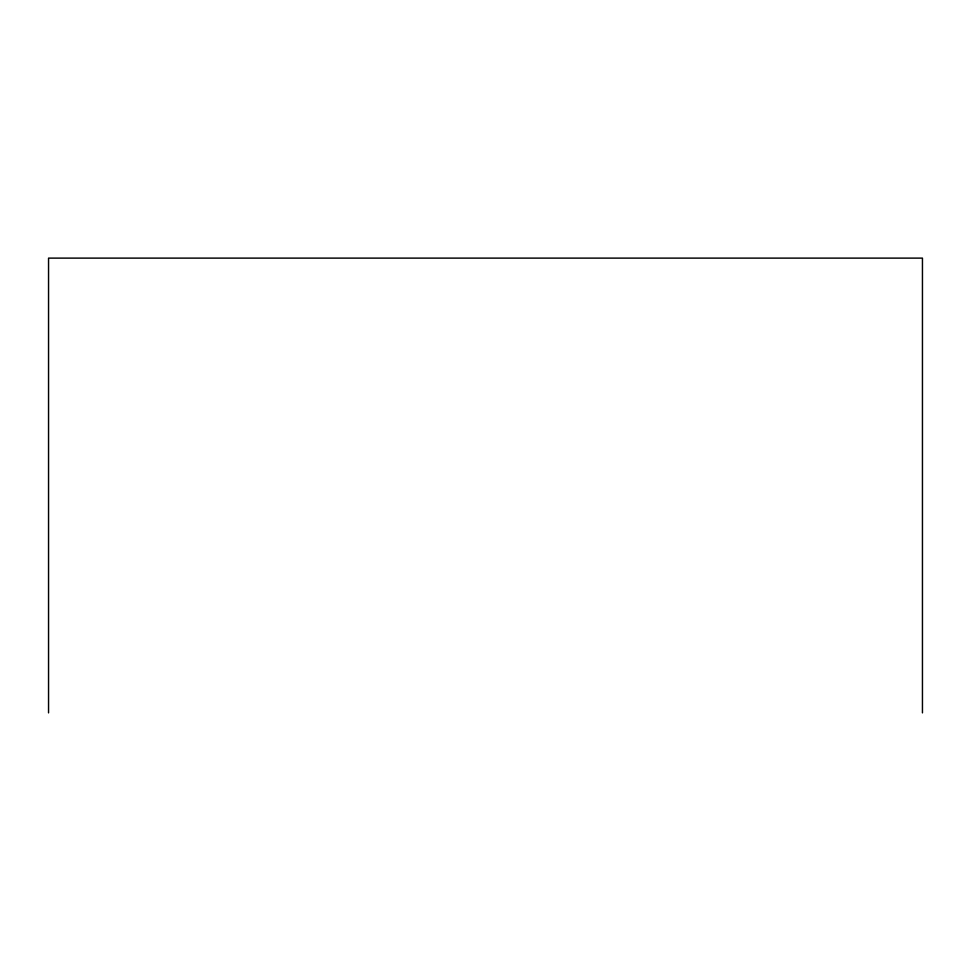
<?xml version="1.0" encoding="UTF-8"?>
<svg xmlns="http://www.w3.org/2000/svg" width="971" height="971" viewBox="0 0 971 971"><rect width="100%" height="100%" fill="white"/><g stroke="black" fill="none" stroke-linecap="round" stroke-linejoin="round"><path stroke-width="1.46" d="M922.45 712.884L922.45 258.116L48.55 258.116L48.55 712.884"/></g></svg>
